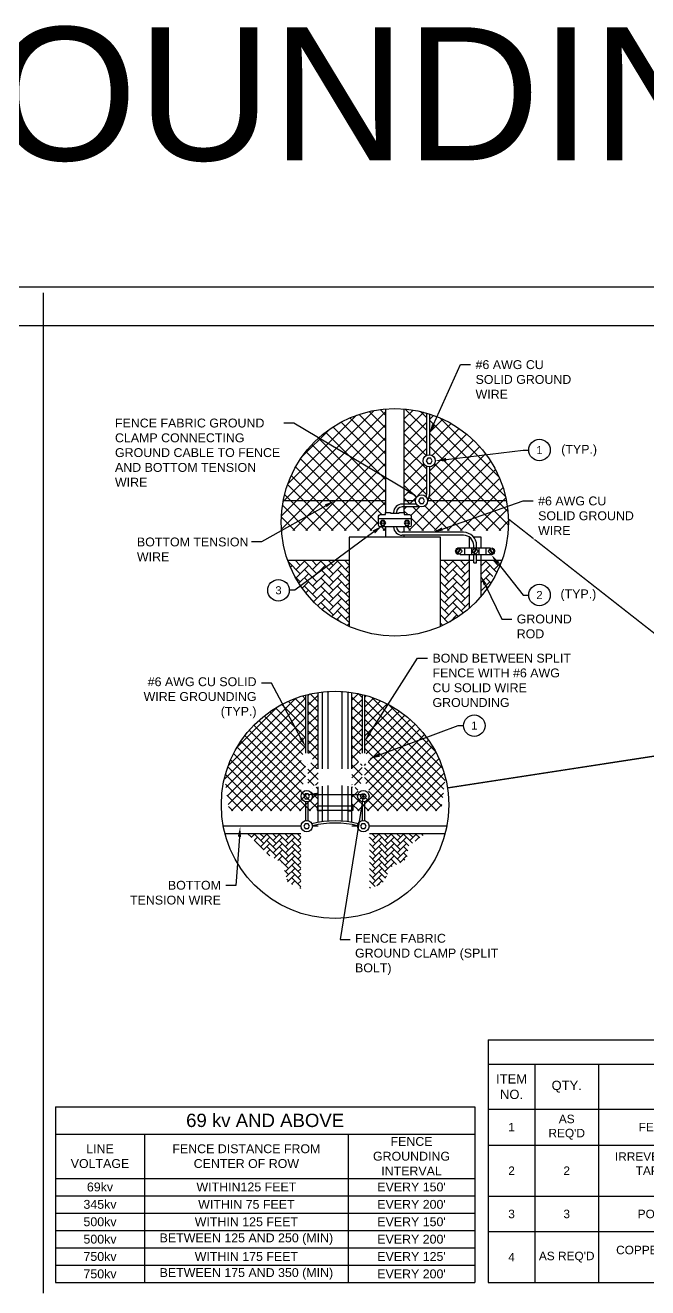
# Model space of a CAD drawing. Header units: feet. Extents: x -6 to 155, y -13 to 44.
# Drawn here: x 12.27 to 19.61, y 9.64 to 24.51 of the extents above; entities that cross this region are included whole.
import ezdxf
from ezdxf import colors
from ezdxf.entities.mleader import LeaderData, LeaderLine
from ezdxf.enums import TextEntityAlignment as Align
from ezdxf.math import Vec2, Vec3

# ---------------------------------------------------------------- set-up
doc = ezdxf.new("R2010")
doc.units = ezdxf.units.FT
doc.header["$MEASUREMENT"] = 0
for name, color, linetype in [('E-DETL', 7, 'Continuous'), ('G-ANNO-TEXT', 1, 'Continuous'), ('G-BRDR', 5, 'Continuous')]:
    doc.layers.add(name, color=color, linetype=linetype)
doc.styles.add('NEI-A', font='arial.ttf')
doc.styles.get("Standard").update_dxf_attribs({"font": 'arial.ttf'})
pattern_1 = [(45, (-21.19401, 18.35371), (-0.05717611, 0.05717611), []), (135, (-21.19401, 18.35371), (-0.05717611, -0.05717611), [])]
pattern_2 = [(45, (7.289497, 22.22908), (6e-18, 0.07318542), [0.1552497, -0.0517499]), (135, (7.32609, 22.26567), (6e-18, 0.07318542), [0.1552497, -0.0517499])]
pattern_3 = [(45, (-32.5292, 22.67226), (-0.07589668, 0.07589668), []), (135, (-32.5292, 22.67226), (-0.07589668, -0.07589668), [])]
pattern_4 = [(45, (5.16771, 27.8165), (8e-18, 0.09714775), [0.2060815, -0.0686938]), (135, (5.216285, 27.86507), (8e-18, 0.09714775), [0.2060815, -0.0686938])]

# ---------------------------------------------------------------- blocks, each defined once
blk = doc.blocks.new('_TagCircle')
at = {"color": 0, "linetype": 'ByBlock', "lineweight": -2, "transparency": 16777216}
blk.add_circle((0, 0), 0.125, dxfattribs=at)
at = {"color": 0, "transparency": 16777216, "style": 'NEI-A'}
blk.add_attdef('TAGNUMBER', text='', height=0.09375, dxfattribs=at).set_placement((0, -0.046875), align=Align.CENTER)
blk = doc.blocks.new('*T5')
at = {"layer": 'G-ANNO-TEXT', "color": 0, "linetype": 'ByBlock', "lineweight": -2, "transparency": 16777216}
for p, q in [((0, 0), (4.94, 0)), ((0, 0), (0, -2.07)), ((4.94, 0), (4.94, -2.07)), ((0, -0.32), (4.94, -0.32)), ((1.047, -0.32), (1.047, -2.07)), ((3.45, -0.32), (3.45, -2.07)), ((0, -0.842), (4.94, -0.842)), ((0, -1.047), (4.94, -1.047)), ((0, -1.251), (4.94, -1.251)), ((0, -1.456), (4.94, -1.456)), ((0, -1.661), (4.94, -1.661)), ((0, -1.866), (4.94, -1.866)), ((0, -2.07), (4.94, -2.07))]:
    blk.add_line(p, q, dxfattribs=at)
at = {"layer": 'G-ANNO-TEXT', "color": 0, "transparency": 16777216, "attachment_point": 5, "style": 'NEI-A'}
for s, insert, char_height, width in [('69 kv AND ABOVE', (2.47, -0.16), 0.15682, 4.87483), ('LINE VOLTAGE', (0.524, -0.581), 0.10455, 0.98216), ('FENCE DISTANCE FROM CENTER OF ROW', (2.249, -0.581), 0.10455, 2.33683), ('FENCE GROUNDING INTERVAL', (4.195, -0.581), 0.10455, 1.42517), ('69kv', (0.524, -0.944), 0.1045, 0.98216), ('WITHIN125 FEET', (2.249, -0.944), 0.10455, 2.33683), ("EVERY 150'", (4.195, -0.944), 0.1045, 1.42517), ('345kv', (0.524, -1.149), 0.1045, 0.98216), ('WITHIN 75 FEET', (2.249, -1.149), 0.10455, 2.33683), ("EVERY 200'", (4.195, -1.149), 0.1045, 1.42517), ('500kv', (0.524, -1.354), 0.1045, 0.98216), ('WITHIN 125 FEET', (2.249, -1.354), 0.10455, 2.33683), ("EVERY 150'", (4.195, -1.354), 0.1045, 1.42517), ('BETWEEN 125 AND 250 (MIN)', (2.249, -1.559), 0.10455, 2.33683), ('500kv', (0.524, -1.559), 0.1045, 0.98216), ("EVERY 200'", (4.195, -1.559), 0.1045, 1.42517), ('750kv', (0.524, -1.763), 0.1045, 0.98216), ('WITHIN 175 FEET', (2.249, -1.763), 0.10455, 2.33683), ("EVERY 125'", (4.195, -1.763), 0.1045, 1.42517), ('750kv', (0.524, -1.968), 0.1045, 0.98216), ('BETWEEN 175 AND 350 (MIN)', (2.249, -1.968), 0.10455, 2.33683), ("EVERY 200'", (4.195, -1.968), 0.1045, 1.42517)]:
    blk.add_mtext(s, dxfattribs=dict(at, insert=insert, char_height=char_height, width=width))
blk = doc.blocks.new('*T7')
at = {"layer": 'G-ANNO-TEXT', "color": 0, "linetype": 'ByBlock', "lineweight": -2, "transparency": 16777216}
for p, q in [((0, 0), (8.2, 0)), ((0, 0), (0, -2.861)), ((8.2, 0), (8.2, -2.861)), ((0, -0.287), (8.2, -0.287)), ((0.55, -0.287), (0.55, -2.861)), ((1.3, -0.287), (1.3, -2.861)), ((4.45, -0.287), (4.45, -2.861)), ((4.45, -0.553), (8.2, -0.553)), ((5.7, -0.553), (5.7, -2.861)), ((6.95, -0.553), (6.95, -2.861)), ((0, -0.818), (8.2, -0.818)), ((0, -1.242), (8.2, -1.242)), ((0, -1.844), (8.2, -1.844)), ((0, -2.261), (8.2, -2.261)), ((0, -2.861), (8.2, -2.861))]:
    blk.add_line(p, q, dxfattribs=at)
at = {"layer": 'G-ANNO-TEXT', "color": 0, "transparency": 16777216, "attachment_point": 5, "style": 'NEI-A'}
for s, insert, char_height, width in [('BILL OF MATERIALS', (4.1, -0.143), 0.125, 8.08), ('ITEM\\PNO.', (0.275, -0.553), 0.1094, 0.43), ('APPROVED VENDORS', (6.325, -0.42), 0.1094, 3.63), ('QTY.', (0.925, -0.553), 0.1094, 0.63), ('DESCRIPTION', (2.875, -0.553), 0.1094, 3.03), ('MFR. CAT. NO.', (5.075, -0.685), 0.1094, 1.13), ('MFR. CAT. NO.', (6.325, -0.685), 0.1094, 1.13), ('MFR. CAT. NO.', (7.575, -0.685), 0.1094, 1.13), ("AS\\PREQ'D", (0.925, -1.03), 0.1, 0.63), ('1', (0.275, -1.03), 0.1, 0.43), ('FENCE FABRIC GROUND CLAMP', (2.875, -1.03), 0.1, 3.03), ("BURNDY\\P'KS26'", (5.075, -1.03), 0.1, 1.13), ("ILSCO\\P'IK-2/0'", (6.325, -1.03), 0.1, 1.13), ("BLACKBURN\\P'20H'", (7.575, -1.03), 0.1, 1.13), ('\\A1;IRREVERSIBLE COMPRESSION GROUND\\PTAP CONNECTOR - CONNECTING\\P#4/0 CABLE TO #4/0 CABLE', (2.875, -1.543), 0.1, 3.03), ("BURNDY\\P'YGHC29C29'", (5.075, -1.543), 0.1, 1.13), ("ILSCO\\P'ELT-3'", (6.325, -1.543), 0.1, 1.13), ("BLACKBURN\\P'CTP250250'", (7.575, -1.543), 0.1, 1.13), ('2', (0.275, -1.543), 0.1, 0.43), ('2', (0.925, -1.543), 0.1, 0.63), ("BURNDY\\P'GAR' SERIES", (5.075, -2.053), 0.1, 1.13), ("ILSCO\\P'GUB' SERIES", (6.325, -2.053), 0.1, 1.13), ("O-Z GEDNEY\\P'CG' SERIES", (7.575, -2.053), 0.1, 1.13), ('3', (0.275, -2.053), 0.1, 0.43), ('3', (0.925, -2.053), 0.1, 0.63), ('POST GROUNDING CONNECTOR', (2.875, -2.053), 0.1, 3.03), ('4', (0.275, -2.561), 0.1, 0.43), ("AS REQ'D", (0.925, -2.561), 0.1, 0.63), ('\\A1;COPPER CLAD GROUND ROD 3/4" DIA. X 10\'-0" LONG', (2.875, -2.561), 0.1, 3.03), ("ERITECH '613400'", (5.075, -2.561), 0.1, 1.13), ("HARGER '3410'", (6.325, -2.561), 0.1, 1.13), ("BLACKBURN '7510'", (7.575, -2.561), 0.1, 1.13)]:
    blk.add_mtext(s, dxfattribs=dict(at, insert=insert, char_height=char_height, width=width))

msp = doc.modelspace()

# ---------------------------------------------------------------- hatches: boundary and pattern name
at = {"layer": 'E-DETL', "linetype": 'Continuous'}
h = msp.add_hatch(dxfattribs=at)
h.set_pattern_fill('AR-HBONE', color=9, scale=0.017173)
h.set_pattern_definition(pattern_4)
edge = h.paths.add_edge_path()
edge.add_arc((16.62854, 18.65823), 1.33979, 199.521562, 246.3867)
edge.add_line((16.09187, 17.43062), (16.09187, 18.21053))
edge.add_line((16.09187, 18.21053), (15.36577, 18.21053))
h = msp.add_hatch(dxfattribs=at)
h.set_pattern_fill('AR-HBONE', color=9, scale=0.012937)
h.set_pattern_definition(pattern_2)
h.paths.add_polyline_path([(15.51912, 14.9925), (14.88526, 14.9925), (15.15059, 14.73182), (15.30538, 14.64468), (15.36573, 14.41651), (15.51912, 14.34485)])
h = msp.add_hatch(dxfattribs=at)
h.set_pattern_fill('AR-HBONE', color=9, scale=0.012937)
h.set_pattern_definition(pattern_2)
h.paths.add_polyline_path([(16.99448, 14.9925), (16.32771, 14.9925), (16.32771, 14.34231), (16.48354, 14.40087), (16.58268, 14.59554), (16.77274, 14.69051), (16.78541, 14.84245)])

# ---------------------------------------------------------------- linework, layer by layer
for points in [[(15.77098, 16.66087), (15.77098, 15.75478)], [(16.07586, 16.66087), (16.07586, 15.75478)], [(15.72385, 15.75478), (15.72385, 16.65463)], [(16.12299, 15.75478), (16.12299, 16.65463)], [(15.72385, 15.12695), (15.72385, 15.54162)], [(16.12299, 15.12695), (16.12299, 15.54162)], [(15.77098, 15.25851), (15.72385, 15.25851)], [(16.07586, 15.25851), (16.12299, 15.25851)]]:
    msp.add_lwpolyline(points)
at = {"layer": 'Defpoints', "color": 5}
msp.add_lwpolyline([(0, 21.43182), (32.40909, 21.43182), (32.40909, 0), (0, 0)], close=True, dxfattribs=at)
at = {"layer": 'E-DETL', "color": 7, "linetype": 'Continuous'}
msp.add_line((17.50747, 17.64703), (17.50747, 18.27708), dxfattribs=at)
at = {"layer": 'E-DETL', "color": 4, "linetype": 'Continuous'}
for points in [[(17.06875, 19.38131), (17.05097, 19.41212), (17.0154, 19.41212), (16.99761, 19.38131), (17.0154, 19.35051), (17.05097, 19.35051)], [(15.62362, 15.43065), (15.60687, 15.45965), (15.57337, 15.45965), (15.55663, 15.43065), (15.57337, 15.40164), (15.60687, 15.40164)], [(16.22322, 15.43065), (16.23997, 15.45965), (16.27346, 15.45965), (16.29021, 15.43065), (16.27346, 15.40164), (16.23997, 15.40164)], [(15.71091, 15.26661), (16.13592, 15.26661), (16.13592, 15.31373), (15.71091, 15.31373)], [(15.62362, 15.07862), (15.60687, 15.10763), (15.57337, 15.10763), (15.55663, 15.07862), (15.57337, 15.04961), (15.60687, 15.04961)], [(16.29094, 15.07862), (16.27419, 15.10763), (16.24069, 15.10763), (16.22395, 15.07862), (16.24069, 15.04961), (16.27419, 15.04961)]]:
    msp.add_lwpolyline(points, close=True, dxfattribs=at)
at = {"layer": 'E-DETL', "color": 3, "linetype": 'Continuous'}
for points in [[(17.00057, 19.31813), (17.00057, 18.99953, -0.07825753), (16.99448, 18.96083, -0.03757985)], [(17.03497, 19.31048), (17.03497, 18.99953, -0.12980928), (17.01407, 18.92038, -0.08606597)], [(16.9165, 18.84477, -0.06610272), (16.87466, 18.83922)], [(16.61147, 18.60396, 0.39960928), (16.71441, 18.50606, 0.39960928)], [(16.64583, 18.60569, 0.39960928), (16.71441, 18.54046, 0.39960928)], [(17.59168, 18.35959), (17.59168, 18.38587, 0.41421356), (17.43709, 18.54046), (16.71441, 18.54046)], [(17.55728, 18.35959), (17.55728, 18.38587, 0.41421356), (17.43709, 18.50606), (16.71441, 18.50606)]]:
    msp.add_lwpolyline(points, format="xyb", dxfattribs=at)
at = {"layer": 'E-DETL', "color": 7, "linetype": 'Continuous'}
for points in [[(17.94427, 18.91104), (17.01468, 18.91104)], [(16.52121, 18.4848), (16.52121, 18.60483)], [(16.73588, 18.60483), (16.73588, 18.54046)], [(17.16521, 17.43062), (17.16521, 18.4848), (16.09187, 18.4848), (16.09187, 17.43062)], [(16.73588, 18.50606), (16.73588, 18.4848)], [(17.50747, 18.35959), (17.50747, 18.4833)], [(17.55471, 18.48619), (17.64148, 18.48619), (17.64148, 18.35959)], [(15.84256, 15.75478), (15.84256, 16.66713)], [(16.00428, 16.66713), (16.00428, 15.75478)], [(15.84256, 15.14247), (15.84256, 15.55753)], [(15.52247, 15.07918), (14.59723, 15.07918)], [(15.72385, 15.07918), (15.65704, 15.07918)], [(16.18979, 15.07918), (16.12299, 15.07918)], [(17.24961, 15.07918), (16.32436, 15.07918)]]:
    msp.add_lwpolyline(points, dxfattribs=at)
at = {"layer": 'E-DETL', "color": 6, "linetype": 'Continuous'}
msp.add_lwpolyline([(16.57785, 18.7731), (16.57785, 18.76667), (16.67924, 18.76667), (16.67924, 18.7731), (16.73991, 18.7731), (16.73991, 18.74901), (16.80253, 18.74901, -0.41421356), (16.82064, 18.7309), (16.82064, 18.62294, -0.41421356), (16.80253, 18.60483), (16.45456, 18.60483, -0.41421356), (16.43644, 18.62294), (16.43644, 18.7309, -0.41421356), (16.45456, 18.74901), (16.51718, 18.74901), (16.51718, 18.7731)], format="xyb", close=True, dxfattribs=at)
at = {"layer": 'E-DETL', "color": 3, "linetype": 'Continuous', "flags": 128}
for points in [[(16.88236, 18.87362), (16.71441, 18.87362, 0.40087779), (16.61145, 18.77527), (16.61145, 18.76667)], [(16.87466, 18.83922), (16.71441, 18.83922, 0.39789165), (16.64585, 18.7744), (16.64585, 18.76667)], [(15.64943, 15.11026, -0.12860473), (16.1974, 15.11026, -0.12860473)], [(15.65676, 15.08539, -0.12822463), (16.19008, 15.08539, -0.12822463)]]:
    msp.add_lwpolyline(points, format="xyb", dxfattribs=at)
at = {"layer": 'E-DETL', "color": 6, "linetype": 'Continuous'}
for points in [[(16.43642, 18.70389), (16.82048, 18.70389)], [(17.36576, 18.29506), (17.4014, 18.34435)], [(17.36955, 18.29232), (17.40519, 18.34161)], [(17.44964, 18.35959), (17.44964, 18.27708)], [(17.5316, 18.35959), (17.5316, 18.27708)], [(17.55476, 18.29506), (17.5904, 18.34435)], [(17.55855, 18.29232), (17.59419, 18.34161)], [(17.61736, 18.35959), (17.61736, 18.27708)], [(17.69931, 18.35959), (17.69931, 18.27708)], [(17.7794, 18.29232), (17.74376, 18.34161)], [(17.78319, 18.29506), (17.74755, 18.34435)]]:
    msp.add_lwpolyline(points, dxfattribs=at)
for points in [[(16.52027, 18.65153), (16.50325, 18.681), (16.46923, 18.681), (16.45221, 18.65153), (16.46923, 18.62206), (16.50325, 18.62206)], [(16.80562, 18.65153), (16.7886, 18.681), (16.75457, 18.681), (16.73756, 18.65153), (16.75457, 18.62206), (16.7886, 18.62206)]]:
    msp.add_lwpolyline(points, close=True, dxfattribs=at)
at = {"layer": 'E-DETL', "color": 153, "linetype": 'Continuous', "const_width": 0.01585, "flags": 128}
msp.add_lwpolyline([(20.75355, 16.51396), (17.96779, 18.69672)], dxfattribs=at)
at = {"layer": 'E-DETL', "color": 6, "linetype": 'Continuous'}
for points in [[(17.37485, 18.28984), (17.37485, 18.27847, -0.87756284), (17.38548, 18.35959), (17.75285, 18.35959), (17.75285, 18.34684)], [(17.7741, 18.34684), (17.7741, 18.3582, -0.87756284), (17.76348, 18.27708), (17.3961, 18.27708), (17.3961, 18.28984)]]:
    msp.add_lwpolyline(points, format="xyb", dxfattribs=at)
at = {"layer": 'E-DETL', "color": 4, "linetype": 'Continuous'}
for points in [[(15.36577, 18.21053), (16.09187, 18.21053)], [(17.16521, 18.21053), (17.55728, 18.21053)], [(17.59168, 18.21053), (17.89132, 18.21053)], [(14.62677, 14.9925), (15.51912, 14.9925)], [(16.32771, 14.9925), (17.22006, 14.9925)]]:
    msp.add_lwpolyline(points, dxfattribs=at)
at = {"layer": 'E-DETL', "color": 3, "linetype": 'Continuous'}
for points in [[(17.55728, 18.18249), (17.55728, 18.27708)], [(17.55728, 18.18249), (17.59168, 18.18249)], [(17.59168, 18.18249), (17.59168, 18.27708)], [(15.5768, 15.36518), (15.5768, 15.14521)], [(15.60271, 15.36518), (15.60271, 15.14521)], [(16.24412, 15.36518), (16.24412, 15.14521)], [(16.27004, 15.36518), (16.27004, 15.14521)]]:
    msp.add_lwpolyline(points, dxfattribs=at)
at = {"layer": 'E-DETL', "color": 6, "linetype": 'Continuous'}
for centre, radius in [((16.48587, 18.65209), 0.0157), ((16.77122, 18.65209), 0.0157), ((17.38548, 18.31834), 0.03041), ((17.57448, 18.31834), 0.03041), ((17.76348, 18.31834), 0.03041)]:
    msp.add_circle(centre, radius, dxfattribs=at)
at = {"layer": 'E-DETL', "color": 3, "linetype": 'Continuous'}
for centre in [(15.58976, 15.4312), (16.25708, 15.4312), (15.58976, 15.07918), (16.25708, 15.07918)]:
    msp.add_circle(centre, 0.06729, dxfattribs=at)
at = {"layer": 'G-BRDR', "flags": 128}
msp.add_lwpolyline([(12.48474, 21.36289), (12.48496, 9.57627)], dxfattribs=at)

# ---------------------------------------------------------------- block references
for name, p in [('*T7', (17.72841, 12.56259)), ('*T5', (12.62975, 11.77158))]:
    msp.add_blockref(name, p)

# ---------------------------------------------------------------- texts
at = {"layer": 'Defpoints', "color": 1, "insert": (16.27207, 22.90031), "char_height": 1.5681818, "attachment_point": 8, "style": 'NEI-A'}
msp.add_mtext('FENCE GROUNDING DETAILS', dxfattribs=at)
at = {"layer": 'G-ANNO-TEXT', "insert": (18.58888, 19.50253), "char_height": 0.104545, "attachment_point": 4, "style": 'NEI-A'}
msp.add_mtext_dynamic_manual_height_columns('(TYP.)', width=0.35387, gutter_width=0.51456, heights=[0], dxfattribs=at)

# ---------------------------------------------------------------- leaders
at = {"layer": 'G-ANNO-TEXT'}
ml = msp.add_multileader_block('Standard', dxfattribs=at)
ml.set_content('_TagCircle', color=256, scale=1.01428169)
ml.set_attribute('TAGNUMBER', '1', width=0)
ml.set_leader_properties()
ml.build(insert=Vec2(0, 0))
ml.multileader.update_dxf_attribs({"dogleg_length": 0.0625, "arrow_head_size": 0.13068})
ctx = ml.context
ctx.base_point, ctx.char_height, ctx.arrow_head_size, ctx.landing_gap_size, ctx.plane_origin = Vec3(18.20562, 19.51), 0.10455, 0.13068, 0.06534, Vec3(17.65768, 14.42283)
notes = []
notes.append((ctx, [(0, (1, 1, 0), (18.14028, 19.51), (1, 0), 0.06534, [(0, [(17.10425, 19.3819)], 0, [])])]))
ctx.block.insert = Vec3(18.33241, 19.51)
ml = msp.add_multileader_block('Standard', dxfattribs=at)
ml.set_content('_TagCircle', color=256, scale=1.01428169)
ml.set_attribute('TAGNUMBER', '2', width=0)
ml.set_leader_properties()
ml.build(insert=Vec2(0, 0))
ml.multileader.update_dxf_attribs({"dogleg_length": 0.0625, "arrow_head_size": 0.13068})
ctx = ml.context
ctx.base_point, ctx.char_height, ctx.arrow_head_size, ctx.landing_gap_size, ctx.plane_origin = Vec3(18.20562, 17.8015), 0.10455, 0.13068, 0.06534, Vec3(18.92553, 12.79998)
notes.append((ctx, [(0, (1, 1, 0), (18.14028, 17.8015), (1, 0), 0.06534, [(0, [(17.76348, 18.27708)], 0, [])])]))
ctx.block.insert = Vec3(18.33241, 17.8015)
for ctx, leaders in notes:
    for number, flags, end, landing, length, lines in leaders:
        leader = LeaderData()
        leader.index, (leader.has_last_leader_line, leader.has_dogleg_vector, leader.attachment_direction) = number, flags
        leader.last_leader_point, leader.dogleg_vector, leader.dogleg_length = Vec3(end), Vec3(landing), length
        for number, points, colour, breaks in lines:
            line = LeaderLine()
            line.index, line.vertices, line.color, line.breaks = number, Vec3.list(points), colors.encode_raw_color(colour), breaks
            leader.lines.append(line)
        ctx.leaders.append(leader)

# ---------------------------------------------------------------- next in the draw order: leaders
ml = msp.add_multileader_mtext('Standard', dxfattribs=at)
ml.set_content('#6 AWG CU SOLID GROUND WIRE', color=256, style='NEI-A')
ml.set_leader_properties()
ml.build(insert=Vec2(0, 0))
ml.multileader.update_dxf_attribs({"dogleg_length": 0.125, "arrow_head_size": 0.11761})
ctx = ml.context
ctx.base_point, ctx.char_height, ctx.arrow_head_size, ctx.landing_gap_size, ctx.plane_origin = Vec3(17.52074, 20.51585), 0.1045455, 0.11761, 0.05881, Vec3(18.3575, 18.41029)
notes = []
notes.append((ctx, [(0, (1, 1, 0), (17.40312, 20.51585), (1, 0), 0.11761, [(0, [(17.03497, 19.70194)], 0, [])])]))
ctx.mtext.insert, ctx.mtext.width, ctx.mtext.flow_direction = Vec3(17.57954, 20.56812), 1.1971165, 5
ctx.mtext.has_bg_fill, ctx.mtext.bg_color, ctx.mtext.bg_scale_factor, ctx.mtext.bg_transparency, ctx.mtext.use_window_bg_color = 1, -1073741824, 1.5, 0, 1
ml = msp.add_multileader_mtext('Standard', dxfattribs=at)
ml.set_content('FENCE FABRIC GROUND CLAMP CONNECTING GROUND CABLE TO FENCE AND BOTTOM TENSION WIRE', color=256, style='NEI-A')
ml.set_leader_properties()
ml.build(insert=Vec2(0, 0))
ml.multileader.update_dxf_attribs({"dogleg_length": 0.125, "arrow_head_size": 0.11761})
ctx = ml.context
ctx.base_point, ctx.char_height, ctx.arrow_head_size, ctx.landing_gap_size, ctx.plane_origin = Vec3(13.27153, 19.828), 0.1045455, 0.11761, 0.05881, Vec3(14.86584, 18.51535)
notes.append((ctx, [(1, (1, 1, 0), (15.43871, 19.828), (-1, 0), 0.11761, [(0, [(16.89307, 18.96193)], 0, [])])]))
ctx.mtext.insert, ctx.mtext.width, ctx.mtext.flow_direction = Vec3(13.33034, 19.88027), 1.9958634, 5
ctx.mtext.has_bg_fill, ctx.mtext.bg_color, ctx.mtext.bg_scale_factor, ctx.mtext.bg_transparency, ctx.mtext.use_window_bg_color = 1, -1073741824, 1.5, 0, 1
ml = msp.add_multileader_mtext('Standard', dxfattribs=at)
ml.set_content('GROUND ROD', color=256, style='NEI-A')
ml.set_leader_properties()
ml.build(insert=Vec2(0, 0))
ml.multileader.update_dxf_attribs({"dogleg_length": 0.125, "arrow_head_size": 0.11761})
ctx = ml.context
ctx.base_point, ctx.char_height, ctx.arrow_head_size, ctx.landing_gap_size, ctx.plane_origin = Vec3(18.00552, 17.51849), 0.104545, 0.11761, 0.05881, Vec3(18.3575, 16.04251)
notes.append((ctx, [(0, (1, 1, 0), (17.88791, 17.51849), (1, 0), 0.11761, [(0, [(17.64148, 18.02919)], 0, [])])]))
ctx.mtext.insert, ctx.mtext.width, ctx.mtext.flow_direction = Vec3(18.06433, 17.57166), 0.867475, 5
ctx.mtext.has_bg_fill, ctx.mtext.bg_color, ctx.mtext.bg_scale_factor, ctx.mtext.bg_transparency, ctx.mtext.use_window_bg_color = 1, -1073741824, 1.5, 0, 1
ml = msp.add_multileader_mtext('Standard', dxfattribs=at)
ml.set_content('BOND BETWEEN SPLIT FENCE WITH #6 AWG CU SOLID WIRE GROUNDING', color=256, style='NEI-A')
ml.set_leader_properties()
ml.build(insert=Vec2(0, 0))
ml.multileader.update_dxf_attribs({"dogleg_length": 0.125, "arrow_head_size": 0.11761})
ctx = ml.context
ctx.base_point, ctx.char_height, ctx.arrow_head_size, ctx.landing_gap_size, ctx.plane_origin = Vec3(17.01292, 17.05723), 0.1045455, 0.11761, 0.05881, Vec3(16.25469, 16.0098)
notes.append((ctx, [(0, (1, 1, 0), (16.8953, 17.05723), (1, 0), 0.11761, [(0, [(16.2704, 16.07543)], 0, [])])]))
ctx.mtext.insert, ctx.mtext.width, ctx.mtext.flow_direction = Vec3(17.07172, 17.11039), 1.6366386, 5
ctx.mtext.has_bg_fill, ctx.mtext.bg_color, ctx.mtext.bg_scale_factor, ctx.mtext.bg_transparency, ctx.mtext.use_window_bg_color = 1, -1073741824, 1.5, 0, 1
ml = msp.add_multileader_mtext('Standard', dxfattribs=at)
ml.set_content('#6 AWG CU SOLID WIRE GROUNDING (TYP.)', color=256, style='NEI-A')
ml.set_leader_properties()
ml.build(insert=Vec2(0, 0))
ml.multileader.update_dxf_attribs({"dogleg_length": 0.125, "arrow_head_size": 0.11761})
ctx = ml.context
ctx.base_point, ctx.char_height, ctx.arrow_head_size, ctx.landing_gap_size, ctx.plane_origin = Vec3(13.61974, 16.76494), 0.1045455, 0.11761, 0.05881, Vec3(14.63529, 15.11598)
ctx.text_align_type = 2
notes.append((ctx, [(1, (1, 1, 0), (15.1747, 16.76494), (-1, 0), 0.11761, [(0, [(15.5768, 16.01278)], 0, [])])]))
ctx.mtext.insert, ctx.mtext.width, ctx.mtext.alignment, ctx.mtext.flow_direction = Vec3(14.99827, 16.83258), 1.5859245, 3, 5
ctx.mtext.has_bg_fill, ctx.mtext.bg_color, ctx.mtext.bg_scale_factor, ctx.mtext.bg_transparency, ctx.mtext.use_window_bg_color = 1, -1073741824, 1.5, 0, 1
for ctx, leaders in notes:
    for number, flags, end, landing, length, lines in leaders:
        leader = LeaderData()
        leader.index, (leader.has_last_leader_line, leader.has_dogleg_vector, leader.attachment_direction) = number, flags
        leader.last_leader_point, leader.dogleg_vector, leader.dogleg_length = Vec3(end), Vec3(landing), length
        for number, points, colour, breaks in lines:
            line = LeaderLine()
            line.index, line.vertices, line.color, line.breaks = number, Vec3.list(points), colors.encode_raw_color(colour), breaks
            leader.lines.append(line)
        ctx.leaders.append(leader)

# ---------------------------------------------------------------- next in the draw order: hatches: boundary and pattern name
at = {"layer": 'E-DETL', "linetype": 'Continuous'}
h = msp.add_hatch(dxfattribs=at)
h.set_pattern_fill('ANSI37', color=9, scale=0.858673)
h.set_pattern_definition(pattern_3)
edge = h.paths.add_edge_path()
edge.add_arc((16.62854, 18.65823), 1.33979, 94.722202, 184.048849)
edge.add_line((15.29209, 18.56364), (16.52121, 18.56364))
edge.add_line((16.52121, 18.56364), (16.52121, 18.60483))
edge.add_line((16.52121, 18.60483), (16.45456, 18.60483))
edge.add_arc((16.45456, 18.62294), 0.01811, 180, 270, ccw=False)
edge.add_line((16.43644, 18.62294), (16.43644, 18.7309))
edge.add_arc((16.45456, 18.7309), 0.01811, 90, 180, ccw=False)
edge.add_line((16.45456, 18.74901), (16.51723, 18.74901))
edge.add_line((16.51723, 18.74901), (16.51825, 19.99348))
h = msp.add_hatch(dxfattribs=at)
h.set_pattern_fill('ANSI37', color=9, scale=0.858673)
h.set_pattern_definition(pattern_3)
edge = h.paths.add_edge_path(flags=16)
edge.add_arc((16.94323, 18.91104), 0.07145, 0, 360)
edge = h.paths.add_edge_path(flags=16)
edge.add_arc((17.05484, 19.3819), 0.08932, 232.586036, 257.148158)
edge.add_line((17.03497, 19.29482), (17.03497, 18.99953))
edge.add_arc((16.87466, 18.99953), 0.16031, -29.584664, 0, ccw=False)
edge.add_arc((16.94323, 18.91104), 0.07145, 7.514168, 44.176074)
edge.add_arc((16.87466, 18.99953), 0.12591, 342.101175, 360)
edge.add_line((17.00057, 18.99953), (17.00057, 19.31096))
edge = h.paths.add_edge_path(flags=17)
edge.add_arc((16.62854, 18.65823), 1.33979, 72.341069, 73.878534)
edge.add_line((17.00057, 19.94534), (17.00057, 19.44568))
edge.add_arc((17.04035, 19.42401), 0.0453, 96.816018, 151.415083, ccw=False)
edge.add_line((17.03497, 19.46898), (17.03497, 19.9349))
edge = h.paths.add_edge_path(flags=16)
edge.add_arc((17.03279, 19.3819), 0.07145, 0, 360)
edge = h.paths.add_edge_path()
edge.add_arc((16.62854, 18.65823), 1.33979, 355.951151, 445.404977)
edge.add_line((16.73588, 19.99372), (16.73588, 18.87362))
edge.add_line((16.73588, 18.87362), (16.88236, 18.87362))
edge.add_arc((16.94323, 18.91104), 0.07145, 211.580398, 248.028787)
edge.add_arc((16.87466, 18.99953), 0.16031, 270, 285.12762, ccw=False)
edge.add_line((16.87466, 18.83922), (16.73588, 18.83922))
edge.add_line((16.73588, 18.83922), (16.73588, 18.7731))
edge.add_line((16.73588, 18.7731), (16.73991, 18.7731))
edge.add_line((16.73991, 18.7731), (16.73991, 18.74901))
edge.add_line((16.73991, 18.74901), (16.80253, 18.74901))
edge.add_arc((16.80253, 18.7309), 0.01811, 0, 90, ccw=False)
edge.add_line((16.82064, 18.7309), (16.82064, 18.62294))
edge.add_arc((16.80253, 18.62294), 0.01811, -90, 0, ccw=False)
edge.add_line((16.80253, 18.60483), (16.73588, 18.60483))
edge.add_line((16.73588, 18.60483), (16.73588, 18.56364))
edge.add_line((16.73588, 18.56364), (17.965, 18.56364))
edge = h.paths.add_edge_path(flags=16)
edge.add_arc((17.03279, 19.3819), 0.07145, 271.746003, 448.253997)
edge.add_arc((17.03279, 19.3819), 0.07145, -88.253997, 88.253997, ccw=False)
h = msp.add_hatch(dxfattribs=at)
h.set_pattern_fill('AR-HBONE', color=9, scale=0.017173)
h.set_pattern_definition(pattern_4)
edge = h.paths.add_edge_path()
edge.add_arc((16.62854, 18.65823), 1.33979, 293.6133, 308.818705)
edge.add_line((17.46841, 17.61436), (17.50367, 17.6836))
edge.add_line((17.50367, 17.6836), (17.50747, 17.6855))
edge.add_line((17.50747, 17.6855), (17.50747, 18.21053))
edge.add_line((17.50747, 18.21053), (17.16521, 18.21053))
edge.add_line((17.16521, 18.21053), (17.16521, 17.43062))
edge = h.paths.add_edge_path()
edge.add_arc((16.62854, 18.65823), 1.33979, 319.116292, 328.258266)
edge.add_line((17.76794, 17.95338), (17.77278, 18.01134))
edge.add_line((17.77278, 18.01134), (17.81981, 18.0451))
edge.add_arc((16.62854, 18.65823), 1.33979, 332.765305, 340.478438)
edge.add_line((17.89132, 18.21053), (17.64148, 18.21053))
edge.add_line((17.64148, 18.21053), (17.64148, 17.7813))
h = msp.add_hatch(dxfattribs=at)
h.set_pattern_fill('ANSI37', color=9, scale=0.646874)
h.set_pattern_definition(pattern_1)
edge = h.paths.add_edge_path()
edge.add_arc((15.58976, 15.87225), 0.06729, 0, 360)
edge = h.paths.add_edge_path()
edge.add_arc((15.58976, 15.52023), 0.06729, 0, 360)
edge = h.paths.add_edge_path()
edge.add_arc((15.58976, 15.52023), 0.06729, 78.897234, 101.102766)
edge.add_line((15.5768, 15.58626), (15.5768, 15.80623))
edge.add_arc((15.58976, 15.87225), 0.06729, 258.897234, 281.102766)
edge.add_line((15.60271, 15.80623), (15.60271, 15.58626))
edge = h.paths.add_edge_path()
edge.add_line((15.60271, 16.63063), (15.60271, 15.93828))
edge.add_arc((15.58976, 15.87225), 0.06729, 78.897234, 101.102766)
edge.add_line((15.5768, 15.93828), (15.5768, 16.62396))
edge.add_arc((15.92342, 15.32978), 1.33979, 104.993525, 166.183727)
edge.add_line((14.62239, 15.64974), (14.67381, 15.25851))
edge.add_line((14.67381, 15.25851), (15.72385, 15.25851))
edge.add_line((15.72385, 15.25851), (15.72385, 15.54162))
edge.add_arc((15.92342, 14.50372), 1.05691, 100.884104, 104.613717)
edge.add_arc((15.58976, 15.52023), 0.06729, 5.295483, 27.51173)
edge.add_arc((15.92342, 14.50372), 1.08283, 100.620556, 104.656567, ccw=False)
edge.add_line((15.72385, 15.568), (15.72385, 15.70766))
edge.add_line((15.72385, 15.70766), (15.71091, 15.70766))
edge.add_line((15.71091, 15.70766), (15.71091, 15.75478))
edge.add_line((15.71091, 15.75478), (15.72385, 15.75478))
edge.add_line((15.72385, 15.75478), (15.72385, 16.65463))
edge.add_arc((15.92342, 15.32978), 1.33979, 98.566403, 103.84921)
h = msp.add_hatch(dxfattribs=at)
h.set_pattern_fill('ANSI37', color=9, scale=0.646874)
h.set_pattern_definition(pattern_1)
edge = h.paths.add_edge_path()
edge.add_arc((16.25708, 15.52023), 0.06729, 0, 360)
edge = h.paths.add_edge_path()
edge.add_arc((16.25708, 15.87225), 0.06729, 0, 360)
edge = h.paths.add_edge_path()
edge.add_arc((16.25708, 15.87225), 0.06729, 258.897234, 281.102766)
edge.add_line((16.27004, 15.80623), (16.27004, 15.58626))
edge.add_arc((16.25708, 15.52023), 0.06729, 78.897234, 101.102766)
edge.add_line((16.24412, 15.58626), (16.24412, 15.80623))
edge = h.paths.add_edge_path()
edge.add_line((16.24412, 15.93828), (16.24412, 16.63063))
edge.add_arc((15.92342, 15.32978), 1.33979, 76.15079, 81.433597)
edge.add_line((16.12299, 16.65463), (16.12299, 15.568))
edge.add_arc((15.92342, 14.50372), 1.08283, 75.343433, 79.379444, ccw=False)
edge.add_arc((16.25708, 15.52023), 0.06729, 152.48827, 174.704517)
edge.add_arc((15.92342, 14.50372), 1.05691, 75.386283, 79.115896)
edge.add_line((16.12299, 15.54162), (16.12299, 15.25851))
edge.add_line((16.12299, 15.25851), (17.17303, 15.25851))
edge.add_line((17.17303, 15.25851), (17.22445, 15.64974))
edge.add_arc((15.92342, 15.32978), 1.33979, 13.816273, 75.006475)
edge.add_line((16.27004, 16.62396), (16.27004, 15.93828))
edge.add_arc((16.25708, 15.87225), 0.06729, 78.897234, 101.102766)

# ---------------------------------------------------------------- next in the draw order: linework, layer by layer
at = {"layer": 'E-DETL', "color": 7, "linetype": 'Continuous'}
for points in [[(16.52121, 18.7731), (16.52121, 19.99372)], [(16.73588, 19.99372), (16.73588, 18.7731)], [(16.52121, 18.91104), (15.31282, 18.91104)], [(16.87178, 18.91104), (16.73588, 18.91104)], [(17.64148, 18.27708), (17.64148, 17.7813)]]:
    msp.add_lwpolyline(points, dxfattribs=at)
at = {"layer": 'E-DETL', "color": 3, "linetype": 'Continuous'}
for points in [[(17.00057, 19.94534), (17.00057, 19.44568)], [(17.03497, 19.9349), (17.03497, 19.45332)], [(15.5768, 16.62396), (15.5768, 15.93828)], [(15.60271, 16.63063), (15.60271, 15.93828)], [(16.24412, 16.63063), (16.24412, 15.93828)], [(16.27004, 16.62396), (16.27004, 15.93828)]]:
    msp.add_lwpolyline(points, dxfattribs=at)
at = {"layer": 'E-DETL', "color": 4, "linetype": 'Continuous'}
msp.add_lwpolyline([(16.97919, 18.91045), (16.9614, 18.94125), (16.92583, 18.94125), (16.90805, 18.91045), (16.92583, 18.87964), (16.9614, 18.87964)], close=True, dxfattribs=at)
at = {"layer": 'E-DETL', "color": 153, "linetype": 'Continuous', "const_width": 0.01585, "flags": 128}
msp.add_lwpolyline([(17.24523, 15.52861), (23.79622, 16.53645)], dxfattribs=at)
at = {"layer": 'E-DETL', "color": 153, "linetype": 'Continuous'}
for centre in [(16.62854, 18.65823), (15.92342, 15.32978)]:
    msp.add_circle(centre, 1.33979, dxfattribs=at)
at = {"layer": 'E-DETL', "color": 3, "linetype": 'Continuous'}
for centre in [(17.03279, 19.3819), (16.94323, 18.91104)]:
    msp.add_circle(centre, 0.07145, dxfattribs=at)

# ---------------------------------------------------------------- next in the draw order: texts
at = {"layer": 'G-ANNO-TEXT', "insert": (18.57994, 17.79956), "char_height": 0.104545, "attachment_point": 4, "style": 'NEI-A'}
msp.add_mtext_dynamic_manual_height_columns('(TYP.)', width=0.35387, gutter_width=0.51456, heights=[0], dxfattribs=at)

# ---------------------------------------------------------------- next in the draw order: leaders
at = {"layer": 'G-ANNO-TEXT'}
ml = msp.add_multileader_block('Standard', dxfattribs=at)
ml.set_content('_TagCircle', color=256, scale=1.01428169)
ml.set_attribute('TAGNUMBER', '1', width=0)
ml.set_leader_properties()
ml.build(insert=Vec2(0, 0))
ml.multileader.update_dxf_attribs({"dogleg_length": 0.0625, "arrow_head_size": 0.13068})
ctx = ml.context
ctx.base_point, ctx.char_height, ctx.arrow_head_size, ctx.landing_gap_size, ctx.plane_origin = Vec3(17.43783, 16.26279), 0.10455, 0.13068, 0.06534, Vec3(18.19163, 11.17461)
notes = []
notes.append((ctx, [(0, (1, 1, 0), (17.37249, 16.26279), (1, 0), 0.06534, [(0, [(16.32436, 15.87225)], 0, [])])]))
ctx.block.insert = Vec3(17.56462, 16.26279)
for ctx, leaders in notes:
    for number, flags, end, landing, length, lines in leaders:
        leader = LeaderData()
        leader.index, (leader.has_last_leader_line, leader.has_dogleg_vector, leader.attachment_direction) = number, flags
        leader.last_leader_point, leader.dogleg_vector, leader.dogleg_length = Vec3(end), Vec3(landing), length
        for number, points, colour, breaks in lines:
            line = LeaderLine()
            line.index, line.vertices, line.color, line.breaks = number, Vec3.list(points), colors.encode_raw_color(colour), breaks
            leader.lines.append(line)
        ctx.leaders.append(leader)

# ---------------------------------------------------------------- next in the draw order: leaders
ml = msp.add_multileader_mtext('Standard', dxfattribs=at)
ml.set_content('BOTTOM TENSION WIRE', color=256, style='NEI-A')
ml.set_leader_properties()
ml.build(insert=Vec2(0, 0))
ml.multileader.update_dxf_attribs({"dogleg_length": 0.125, "arrow_head_size": 0.11761})
ctx = ml.context
ctx.base_point, ctx.char_height, ctx.arrow_head_size, ctx.landing_gap_size, ctx.plane_origin = Vec3(13.53021, 18.42687), 0.1045455, 0.11761, 0.05881, Vec3(16.10882, 16.929)
notes = []
notes.append((ctx, [(0, (1, 1, 0), (15.05721, 18.42687), (-1, 0), 0.11761, [(0, [(15.91701, 18.91104)], 0, [])])]))
ctx.mtext.insert, ctx.mtext.width, ctx.mtext.flow_direction = Vec3(13.58901, 18.47915), 1.4008874, 5
ctx.mtext.has_bg_fill, ctx.mtext.bg_color, ctx.mtext.bg_scale_factor, ctx.mtext.bg_transparency, ctx.mtext.use_window_bg_color = 1, -1073741824, 1.5, 0, 1
ml = msp.add_multileader_mtext('Standard', dxfattribs=at)
ml.set_content('#6 AWG CU SOLID GROUND WIRE', color=256, style='NEI-A')
ml.set_leader_properties()
ml.build(insert=Vec2(0, 0))
ml.multileader.update_dxf_attribs({"dogleg_length": 0.125, "arrow_head_size": 0.11761})
ctx = ml.context
ctx.base_point, ctx.char_height, ctx.arrow_head_size, ctx.landing_gap_size, ctx.plane_origin = Vec3(18.2579, 18.91), 0.1045455, 0.11761, 0.05881, Vec3(19.16395, 17.16122)
notes.append((ctx, [(0, (1, 1, 0), (18.14028, 18.91), (1, 0), 0.11761, [(0, [(17.07575, 18.54046)], 0, [])])]))
ctx.mtext.insert, ctx.mtext.width, ctx.mtext.flow_direction = Vec3(18.3167, 18.96227), 1.1971165, 5
ctx.mtext.has_bg_fill, ctx.mtext.bg_color, ctx.mtext.bg_scale_factor, ctx.mtext.bg_transparency, ctx.mtext.use_window_bg_color = 1, -1073741824, 1.5, 0, 1
ml = msp.add_multileader_mtext('Standard', dxfattribs=at)
ml.set_content('FENCE FABRIC GROUND CLAMP (SPLIT BOLT)', color=256, style='NEI-A')
ml.set_leader_properties()
ml.build(insert=Vec2(0, 0))
ml.multileader.update_dxf_attribs({"dogleg_length": 0.125, "arrow_head_size": 0.11761})
ctx = ml.context
ctx.base_point, ctx.char_height, ctx.arrow_head_size, ctx.landing_gap_size, ctx.plane_origin = Vec3(16.10013, 13.74242), 0.1045455, 0.11761, 0.05881, Vec3(14.5777, 13.04255)
notes.append((ctx, [(1, (1, 1, 0), (15.98251, 13.74242), (1, 0), 0.11761, [(1, [(15.58976, 15.45294), (16.25708, 15.45294)], 0, [])])]))
ctx.mtext.insert, ctx.mtext.width, ctx.mtext.defined_height, ctx.mtext.flow_direction = Vec3(16.15893, 13.81006), 1.690125, 0.4214, 5
ctx.mtext.has_bg_fill, ctx.mtext.bg_color, ctx.mtext.bg_scale_factor, ctx.mtext.bg_transparency, ctx.mtext.use_window_bg_color = 1, -1073741824, 1.5, 0, 1
ml = msp.add_multileader_mtext('Standard', dxfattribs=at)
ml.set_content('BOTTOM TENSION WIRE', color=256, style='NEI-A')
ml.set_leader_properties()
ml.build(insert=Vec2(0, 0))
ml.multileader.update_dxf_attribs({"dogleg_length": 0.125, "arrow_head_size": 0.11761})
ctx = ml.context
ctx.base_point, ctx.char_height, ctx.arrow_head_size, ctx.landing_gap_size, ctx.plane_origin = Vec3(13.46029, 14.38147), 0.1045455, 0.11761, 0.05881, Vec3(14.36527, 13.44583)
ctx.text_align_type = 2
notes.append((ctx, [(0, (1, 1, 0), (14.75531, 14.38147), (-1, 0), 0.11761, [(0, [(14.80516, 15.0702)], 0, [])])]))
ctx.mtext.insert, ctx.mtext.width, ctx.mtext.alignment, ctx.mtext.flow_direction = Vec3(14.57889, 14.43463), 1.1294978, 3, 5
ctx.mtext.has_bg_fill, ctx.mtext.bg_color, ctx.mtext.bg_scale_factor, ctx.mtext.bg_transparency, ctx.mtext.use_window_bg_color = 1, -1073741824, 1.5, 0, 1
for ctx, leaders in notes:
    for number, flags, end, landing, length, lines in leaders:
        leader = LeaderData()
        leader.index, (leader.has_last_leader_line, leader.has_dogleg_vector, leader.attachment_direction) = number, flags
        leader.last_leader_point, leader.dogleg_vector, leader.dogleg_length = Vec3(end), Vec3(landing), length
        for number, points, colour, breaks in lines:
            line = LeaderLine()
            line.index, line.vertices, line.color, line.breaks = number, Vec3.list(points), colors.encode_raw_color(colour), breaks
            leader.lines.append(line)
        ctx.leaders.append(leader)

# ---------------------------------------------------------------- next in the draw order: linework, layer by layer
for p, q in [((15.77098, 15.54958), (15.77098, 15.13471)), ((16.07586, 15.54958), (16.07586, 15.13471))]:
    msp.add_line(p, q)
msp.add_lwpolyline([(0.73239, 20.9765), (31.73239, 20.9765), (31.73239, 0.4765), (0.73239, 0.4765)], close=True)
at = {"layer": 'E-DETL', "color": 7, "linetype": 'Continuous'}
msp.add_line((16.00428, 15.55753), (16.00428, 15.14247), dxfattribs=at)

# ---------------------------------------------------------------- next in the draw order: leaders
at = {"layer": 'G-ANNO-TEXT'}
ml = msp.add_multileader_block('Standard', dxfattribs=at)
ml.set_content('_TagCircle', color=256, scale=1.01428169)
ml.set_attribute('TAGNUMBER', '3', width=0)
ml.set_leader_properties()
ml.build(insert=Vec2(0, 0))
ml.multileader.update_dxf_attribs({"dogleg_length": 0.0625, "arrow_head_size": 0.13068})
ctx = ml.context
ctx.base_point, ctx.char_height, ctx.arrow_head_size, ctx.landing_gap_size, ctx.plane_origin = Vec3(15.13012, 17.85769), 0.10455, 0.13068, 0.06534, Vec3(14.58217, 12.77052)
notes = []
notes.append((ctx, [(1, (1, 1, 0), (15.44903, 17.85769), (-1, 0), 0.06534, [(0, [(16.48624, 18.62206)], 0, [])])]))
ctx.block.insert = Vec3(15.2569, 17.85769)
for ctx, leaders in notes:
    for number, flags, end, landing, length, lines in leaders:
        leader = LeaderData()
        leader.index, (leader.has_last_leader_line, leader.has_dogleg_vector, leader.attachment_direction) = number, flags
        leader.last_leader_point, leader.dogleg_vector, leader.dogleg_length = Vec3(end), Vec3(landing), length
        for number, points, colour, breaks in lines:
            line = LeaderLine()
            line.index, line.vertices, line.color, line.breaks = number, Vec3.list(points), colors.encode_raw_color(colour), breaks
            leader.lines.append(line)
        ctx.leaders.append(leader)

doc.saveas('drawing.dxf')
